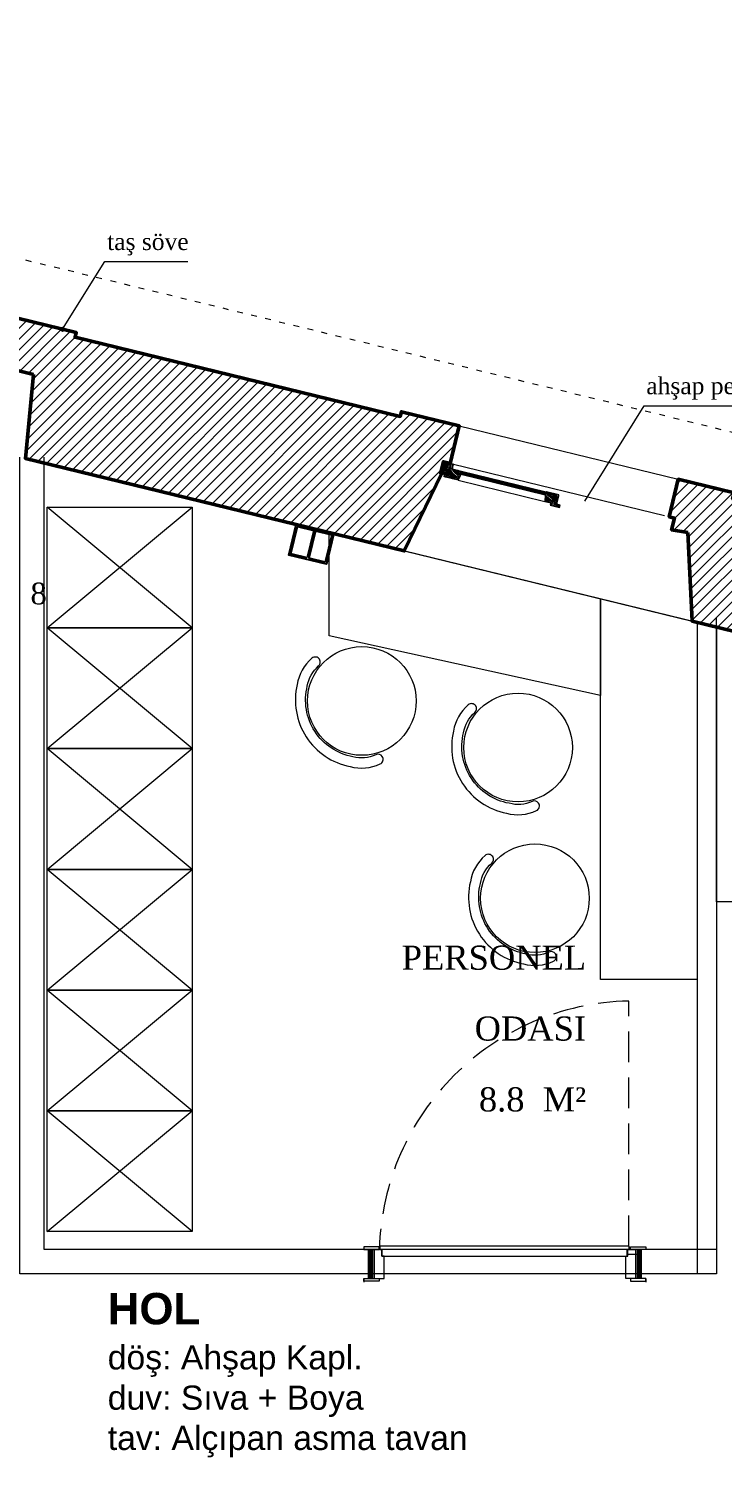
# Model space of a CAD drawing. Header units: millimetres. Extents: x 4980 to 19099, y 3891 to 5773.
# Drawn here: x 17904 to 18191, y 4351 to 4943 of the extents above; entities that cross this region are included whole.
import ezdxf

# ---------------------------------------------------------------- set-up
doc = ezdxf.new("R2010")
doc.units = ezdxf.units.MM
doc.linetypes.add('ACAD_ISO03W100', pattern=[30, 12, -18])
doc.linetypes.add('DASHED', pattern=[19.05, 12.7, -6.35])
for name, color, linetype, lineweight in [('a 2', 132, 'Continuous', 20), ('a ahşap tarama', 46, 'Continuous', 0), ('a duvar', 84, 'Continuous', 50), ('a pencere 0', 252, 'Continuous', 0), ('a pencere cam', 121, 'Continuous', 0), ('a pencere doğrama', 41, 'Continuous', 20), ('b_mob kesit', 14, 'Continuous', 30), ('no3_ahsap gorunus on ince', 32, 'Continuous', 15), ('no3_doğrama gorunus', 243, 'Continuous', 0), ('no3_duvar mevcut', 4, 'Continuous', 50), ('no3_duvar tarama', 253, 'Continuous', 9), ('no3_duvar ytong', 101, 'Continuous', 20), ('no3_paslanmaz gorunus on', 163, 'Continuous', 18), ('no3_sıva', 147, 'Continuous', 0), ('no3_ölçü tefriş', 252, 'Continuous', 0), ('PLAN YAZI', 4, 'Continuous', 9), ('T_alcipan', 32, 'Continuous', 15), ('t_tarama', 251, 'Continuous', 15), ('t_tefris ince', 34, 'Continuous', 15), ('TAVAN', 31, 'Continuous', 0)]:
    doc.layers.add(name, color=color, linetype=linetype, lineweight=lineweight)
doc.layers.add('a yazı', color=30, linetype='Continuous')
doc.layers.add('no3_tefris ön ince_Stift_Nr__194', color=7, linetype='Continuous', lineweight=20, true_color=0x3e007e)
doc.layers.add('no3_yazi tefris_Stift_Nr__152', color=7, linetype='Continuous', lineweight=20, true_color=0x0051a4)
doc.styles.add('ERSTELLTER_STIL_4', font='georgia.ttf')
doc.styles.get("Standard").update_dxf_attribs({"font": 'stylu.ttf', "height": 10})
pattern_1 = [(45, (80283.5875, 25655.133), (-2.24506403, 2.24506403), [])]
pattern_2 = [(346.323, (3288.487, 437.009), (3.67598, -6.0404612), [0.25, -4.75]), (256.323, (3290.0167, 434.836), (-6.0404612, -3.67598), [0.5, -4.5]), (301.323, (3289.1633, 435.558), (-1.1822406, -4.8582206), [0.3535, -1.0605, 0.3535, -0.707, 2.475, -2.1215678]), (301.323, (3288.3034, 437.311), (-1.1822406, -4.8582206), [0.35355, -0.7071, 0.35355, -5.6568678]), (301.323, (3289.8855, 436.4116), (-1.1822406, -4.8582206), [0.35355, -6.7175178]), (301.323, (3290.4305, 436.5362), (-1.1822406, -4.8582206), [0.35355, -6.7175178]), (301.323, (3289.5835, 436.2278), (-1.1822406, -4.8582206), [0.35355, -6.7175178]), (301.323, (3289.2815, 436.044), (-1.1822406, -4.8582206), [0.7071, -6.3639678]), (301.323, (3289.6094, 432.1047), (-1.1822406, -4.8582206), [0.7071, -6.3639678]), (301.323, (3288.7365, 435.9193), (-1.1822406, -4.8582206), [1.4142, -5.6568678]), (301.323, (3288.4345, 435.7355), (-1.1822406, -4.8582206), [1.4142, -5.6568678]), (301.323, (3291.2377, 433.5096), (-1.1822406, -4.8582206), [1.4142, -5.6568678]), (301.323, (3288.0734, 435.3088), (-1.1822406, -4.8582206), [1.06066, -6.0104078]), (301.323, (3286.9244, 434.8165), (-1.1822406, -4.8582206), [1.06066, -6.0104078]), (301.323, (3287.5285, 435.184), (-1.1822406, -4.8582206), [1.06066, -6.0104078]), (301.323, (3290.3316, 432.958), (-1.1822406, -4.8582206), [1.767767, -5.3033008]), (301.323, (3289.7867, 432.8335), (-1.1822406, -4.8582206), [1.767767, -5.3033008]), (301.323, (3290.568, 433.9298), (-1.1822406, -4.8582206), [2.4748737, -4.596194]), (319.757949, (3288.8548, 436.405), (4.85822058, -1.1822406), [0.559017, -10.6213229]), (319.757949, (3289.4717, 434.7112), (4.85822058, -1.1822406), [0.559017, -10.6213229]), (319.757949, (3289.347, 435.2561), (4.85822058, -1.1822406), [0.559017, -10.6213229]), (319.757949, (3288.73, 436.95), (4.85822058, -1.1822406), [1.118034, -10.0623059]), (319.757949, (3289.1697, 434.5274), (4.85822058, -1.1822406), [1.677051, -9.5032889]), (319.757949, (3288.6248, 434.4027), (4.85822058, -1.1822406), [2.236068, -8.9442719]), (319.757949, (3288.0798, 434.278), (4.85822058, -1.1822406), [2.236068, -8.9442719]), (319.757949, (3286.9964, 432.9979), (4.85822058, -1.1822406), [2.236068, -8.9442719]), (319.757949, (3287.1147, 433.4837), (4.85822058, -1.1822406), [2.795085, -8.3852549]), (319.757949, (3287.4758, 433.9104), (4.85822058, -1.1822406), [2.795085, -8.3852549]), (282.888051, (3289.649, 435.44), (-1.1822406, -4.85822058), [0.559017, -10.6213229]), (282.888051, (3289.0386, 436.103), (-1.1822406, -4.85822058), [0.559017, -10.6213229]), (282.888051, (3288.4872, 437.0091), (-1.1822406, -4.85822058), [1.118034, -10.0623059]), (282.888051, (3289.7673, 435.9257), (-1.1822406, -4.85822058), [1.118034, -10.0623059]), (282.888051, (3288.0605, 437.3703), (-1.1822406, -4.85822058), [1.677051, -9.5032889]), (282.888051, (3287.5746, 437.4885), (-1.1822406, -4.85822058), [2.236068, -8.9442719]), (282.888051, (3291.888, 436.1816), (-1.1822406, -4.85822058), [2.236068, -8.9442719]), (282.888051, (3290.0693, 436.1095), (-1.1822406, -4.85822058), [2.236068, -8.9442719]), (282.888051, (3291.1592, 436.359), (-1.1822406, -4.85822058), [2.795085, -8.3852549]), (282.888051, (3290.6143, 436.2342), (-1.1822406, -4.85822058), [2.795085, -8.3852549])]

# ---------------------------------------------------------------- blocks, each defined once
blk = doc.blocks.new('4535353')
at = {"color": 5}
for p, q in [((9628.58, 2179.4), (9628.58, 2167.8)), ((9629.28, 2179.4), (9629.28, 2167.8))]:
    blk.add_line(p, q, dxfattribs=at)
blk.add_lwpolyline([(9620.93, 2180.1), (9636.93, 2180.1), (9636.93, 2167.1), (9620.93, 2167.1), (9620.93, 2180.1)], close=True, dxfattribs=at)
for points in [[(9628.58, 2167.8), (9621.63, 2167.8), (9621.63, 2179.4), (9628.58, 2179.4)], [(9629.28, 2179.4), (9636.23, 2179.4), (9636.23, 2167.8), (9629.28, 2167.8)]]:
    blk.add_lwpolyline(points, dxfattribs=at)
blk = doc.blocks.new('o')
at = {"layer": 'no3_tefris ön ince_Stift_Nr__194', "linetype": 'Continuous', "flags": 128}
blk.add_lwpolyline([(-452696.13, -965640.79, -0.178701), (-452691.67, -965632.37, -0.433633), (-452656.86, -965632.37, -0.178701), (-452652.4, -965640.79, 0.375565), (-452650.3, -965642.63, 0.453948), (-452648.21, -965640.23, 0.178701), (-452654.04, -965629.21, 0.426423), (-452694.49, -965629.21, 0.178701), (-452700.33, -965640.23, 0.453948), (-452698.23, -965642.63, 0.375565)], format="xyb", close=True, dxfattribs=at)
at = {"layer": 'no3_tefris ön ince_Stift_Nr__194', "linetype": 'Continuous'}
blk.add_circle((-452674.27, -965647.99), 22.5, dxfattribs=at)

msp = doc.modelspace()

# ---------------------------------------------------------------- hatches: boundary and pattern name
at = {"layer": 'a ahşap tarama', "lineweight": 5}
h = msp.add_hatch(dxfattribs=at)
h.set_pattern_fill('WOODFACE', color=256, scale=5, angle=346.323, style=0, pattern_type=2)
h.set_pattern_definition([(346.323, (-80.815, 1097.8913), (3.67598, -6.0404612), [0.25, -4.75]), (256.323, (-79.2853, 1095.718), (-6.0404612, -3.67598), [0.5, -4.5]), (301.323, (-80.1387, 1096.4403), (-1.1822406, -4.8582206), [0.3535, -1.0605, 0.3535, -0.707, 2.475, -2.1215678]), (301.323, (-80.9986, 1098.1934), (-1.1822406, -4.8582206), [0.35355, -0.7071, 0.35355, -5.6568678]), (301.323, (-79.4164, 1097.2938), (-1.1822406, -4.8582206), [0.35355, -6.7175178]), (301.323, (-78.8715, 1097.4184), (-1.1822406, -4.8582206), [0.35355, -6.7175178]), (301.323, (-79.7184, 1097.11), (-1.1822406, -4.8582206), [0.35355, -6.7175178]), (301.323, (-80.0205, 1096.926), (-1.1822406, -4.8582206), [0.7071, -6.3639678]), (301.323, (-79.6926, 1092.987), (-1.1822406, -4.8582206), [0.7071, -6.3639678]), (301.323, (-80.5654, 1096.8015), (-1.1822406, -4.8582206), [1.4142, -5.6568678]), (301.323, (-80.8674, 1096.6177), (-1.1822406, -4.8582206), [1.4142, -5.6568678]), (301.323, (-78.0642, 1094.3917), (-1.1822406, -4.8582206), [1.4142, -5.6568678]), (301.323, (-81.2285, 1096.191), (-1.1822406, -4.8582206), [1.06066, -6.0104078]), (301.323, (-82.3775, 1095.6987), (-1.1822406, -4.8582206), [1.06066, -6.0104078]), (301.323, (-81.7735, 1096.0663), (-1.1822406, -4.8582206), [1.06066, -6.0104078]), (301.323, (-78.9703, 1093.8403), (-1.1822406, -4.8582206), [1.767767, -5.3033008]), (301.323, (-79.5152, 1093.7157), (-1.1822406, -4.8582206), [1.767767, -5.3033008]), (301.323, (-78.734, 1094.812), (-1.1822406, -4.8582206), [2.4748737, -4.5961941]), (319.757949, (-80.4472, 1097.2873), (4.85822058, -1.1822406), [0.559017, -10.6213229]), (319.757949, (-79.8302, 1095.5934), (4.85822058, -1.1822406), [0.559017, -10.6213229]), (319.757949, (-79.9549, 1096.1383), (4.85822058, -1.1822406), [0.559017, -10.6213229]), (319.757949, (-80.5719, 1097.8322), (4.85822058, -1.1822406), [1.118034, -10.0623059]), (319.757949, (-80.1322, 1095.4096), (4.85822058, -1.1822406), [1.677051, -9.5032889]), (319.757949, (-80.6771, 1095.285), (4.85822058, -1.1822406), [2.236068, -8.9442719]), (319.757949, (-81.222, 1095.1602), (4.85822058, -1.1822406), [2.236068, -8.9442719]), (319.757949, (-82.3055, 1093.88), (4.85822058, -1.1822406), [2.236068, -8.9442719]), (319.757949, (-82.1873, 1094.366), (4.85822058, -1.1822406), [2.795085, -8.3852549]), (319.757949, (-81.8261, 1094.7926), (4.85822058, -1.1822406), [2.795085, -8.3852549]), (282.888051, (-79.6529, 1096.322), (-1.1822406, -4.85822058), [0.559017, -10.6213229]), (282.888051, (-80.2634, 1096.9853), (-1.1822406, -4.85822058), [0.559017, -10.6213229]), (282.888051, (-80.8148, 1097.8913), (-1.1822406, -4.85822058), [1.118034, -10.0623059]), (282.888051, (-79.5346, 1096.808), (-1.1822406, -4.85822058), [1.118034, -10.0623059]), (282.888051, (-81.2415, 1098.2525), (-1.1822406, -4.85822058), [1.677051, -9.5032889]), (282.888051, (-81.7273, 1098.3707), (-1.1822406, -4.85822058), [2.236068, -8.9442719]), (282.888051, (-77.414, 1097.0638), (-1.1822406, -4.85822058), [2.236068, -8.9442719]), (282.888051, (-79.2326, 1096.9917), (-1.1822406, -4.85822058), [2.236068, -8.9442719]), (282.888051, (-78.1427, 1097.241), (-1.1822406, -4.85822058), [2.795085, -8.3852549]), (282.888051, (-78.6877, 1097.1164), (-1.1822406, -4.85822058), [2.795085, -8.3852549])])
h.paths.add_polyline_path([(18074.73, 4758.76), (18077.89, 4757.99), (18078.6, 4760.89), (18079.57, 4760.66), (18080.04, 4762.61), (18078.1, 4763.08), (18075.91, 4763.61)])
h = msp.add_hatch(dxfattribs=at)
h.set_pattern_fill('WOODFACE', color=256, scale=5, angle=346.323, style=0, pattern_type=2)
h.set_pattern_definition(pattern_2)
h.paths.add_polyline_path([(18083.45, 4759.72), (18083.1, 4758.26), (18082.02, 4755.95), (18076.19, 4757.37), (18076.43, 4758.34), (18077.89, 4757.99), (18078.6, 4760.89), (18079.57, 4760.66)])
h = msp.add_hatch(dxfattribs=at)
h.set_pattern_fill('WOODFACE', color=256, scale=5, angle=346.323, style=0, pattern_type=2)
h.set_pattern_definition(pattern_2)
h.paths.add_polyline_path([(18118.43, 4751.21), (18118.08, 4749.75), (18117.97, 4747.2), (18120.4, 4746.61), (18120.17, 4745.64), (18124.05, 4744.69), (18124.29, 4745.67), (18122.83, 4746.02), (18123.68, 4749.5), (18123.78, 4749.91), (18118.64, 4751.16)])
at = {"layer": 'a pencere cam', "lineweight": 5}
msp.add_hatch(color=256, dxfattribs=at).paths.add_polyline_path([(18083.22, 4758.75), (18118.2, 4750.24), (18118.32, 4750.72), (18083.34, 4759.23)])
at = {"layer": 'no3_duvar tarama'}
h = msp.add_hatch(dxfattribs=at)
h.set_pattern_fill('ANSI31', color=256, style=0)
h.set_pattern_definition(pattern_1)
h.paths.add_polyline_path([(17906.21, 4799.75), (17896.76, 4802.05), (17897.94, 4806.91), (17895.76, 4807.44), (17899.54, 4822.98), (17923.83, 4817.07), (17923.36, 4815.13), (18058.04, 4782.35), (18058.51, 4784.3), (18082.46, 4778.47), (18078.68, 4762.94), (18075.91, 4763.61), (18074.73, 4758.76), (18075.15, 4758.65), (18059.69, 4726.71), (17902.82, 4764.97)])
h = msp.add_hatch(dxfattribs=at)
h.set_pattern_fill('ANSI31', color=256, style=0)
h.set_pattern_definition(pattern_1)
h.paths.add_polyline_path([(18177.11, 4734.29), (18170.44, 4735.46), (18171.62, 4740.31), (18169.43, 4740.85), (18173.21, 4756.38), (18196.29, 4750.77), (18195.69, 4748.25), (18323.56, 4717.74), (18324.03, 4719.68), (18347.35, 4714.01), (18343.34, 4697.52), (18340.77, 4698.15), (18339.58, 4693.29), (18337.03, 4693.59), (18328.03, 4661.26), (18294.67, 4669.4), (18244.01, 4681.76), (18178.94, 4697.63)])
at = {"layer": 'PLAN YAZI'}
h = msp.add_hatch(color=256, dxfattribs=at)
h.dxf.hatch_style = 1
edge = h.paths.add_edge_path()
edge.add_ellipse((17918.22, 4818.44), major_axis=(-0.021, 0.888), ratio=0.6911, start_angle=0, end_angle=360)

# ---------------------------------------------------------------- linework, layer by layer
at = {"layer": 'a 2', "linetype": 'ACAD_ISO03W100', "ltscale": 0.2}
msp.add_line((18639.88, 4667.57), (16439.77, 5203.32), dxfattribs=at)
at = {"layer": 'a 2'}
msp.add_line((18059.69, 4726.71), (18178.94, 4697.63), dxfattribs=at)
msp.add_lwpolyline([(18082.46, 4778.47), (18173.21, 4756.38)], dxfattribs=at)
at = {"layer": 'a duvar'}
for points in [[(17906.21, 4799.75), (17896.76, 4802.05), (17897.94, 4806.91), (17895.76, 4807.44), (17899.54, 4822.98), (17923.83, 4817.07), (17923.36, 4815.13), (18058.04, 4782.35), (18058.51, 4784.3), (18082.46, 4778.47), (18078.68, 4762.94), (18075.91, 4763.61), (18074.73, 4758.76), (18075.15, 4758.65), (18059.69, 4726.71), (17902.82, 4764.97), (17906.21, 4799.75)], [(18177.11, 4734.29), (18170.44, 4735.46), (18171.62, 4740.31), (18169.43, 4740.85), (18173.21, 4756.38), (18196.29, 4750.77), (18195.69, 4748.25), (18323.56, 4717.74), (18324.03, 4719.68), (18347.35, 4714.01), (18343.34, 4697.52), (18340.77, 4698.15), (18339.58, 4693.29), (18337.03, 4693.59), (18328.03, 4661.26), (18294.67, 4669.4), (18244.01, 4681.76), (18178.94, 4697.63), (18177.11, 4734.29)]]:
    msp.add_lwpolyline(points, dxfattribs=at)
at = {"layer": 'a pencere 0'}
for points in [[(18080.04, 4762.61), (18167.49, 4741.32)], [(18118.08, 4749.75), (18083.1, 4758.26)], [(18083.46, 4759.72), (18118.43, 4751.21)], [(18082.02, 4755.95), (18117.97, 4747.2)]]:
    msp.add_lwpolyline(points, dxfattribs=at)
at = {"layer": 'a pencere cam', "lineweight": 5}
for p, q in [((18077.89, 4757.99), (18078.6, 4760.89)), ((18083.34, 4759.23), (18118.32, 4750.72))]:
    msp.add_line(p, q, dxfattribs=at)
msp.add_lwpolyline([(18083.22, 4758.75), (18118.2, 4750.24), (18118.32, 4750.72), (18083.34, 4759.23)], close=True, dxfattribs=at)
msp.add_lwpolyline([(18118.2, 4750.24), (18083.22, 4758.75)], dxfattribs=at)
at = {"layer": 'a pencere doğrama'}
for points in [[(18074.73, 4758.76), (18077.89, 4757.99), (18078.6, 4760.89), (18079.57, 4760.66), (18080.04, 4762.61), (18078.1, 4763.08), (18075.91, 4763.61), (18074.73, 4758.76)], [(18083.45, 4759.72), (18083.1, 4758.26), (18082.02, 4755.95), (18076.19, 4757.37), (18076.43, 4758.34), (18077.89, 4757.99), (18078.6, 4760.89), (18079.57, 4760.66), (18083.45, 4759.72)], [(18118.43, 4751.21), (18118.08, 4749.75), (18117.97, 4747.2), (18120.4, 4746.61), (18120.17, 4745.64), (18124.05, 4744.69), (18124.29, 4745.67), (18122.83, 4746.02), (18123.68, 4749.5), (18123.78, 4749.91), (18118.64, 4751.16), (18118.43, 4751.21)]]:
    msp.add_lwpolyline(points, dxfattribs=at)
at = {"layer": 'b_mob kesit'}
for p, q in [((18045.3, 4437.45), (18045.3, 4425.42)), ((18046.38, 4437.45), (18046.38, 4425.42)), ((18156.38, 4437.42), (18156.38, 4425.42)), ((18157.46, 4437.42), (18157.46, 4425.42))]:
    msp.add_line(p, q, dxfattribs=at)
at = {"layer": 'no3_ahsap gorunus on ince'}
for points in [[(17971.81, 4694.85), (17911.81, 4694.85), (17911.81, 4744.85), (17971.81, 4744.85), (17971.81, 4694.85), (17911.81, 4744.85)], [(17911.81, 4694.85), (17971.81, 4744.85)], [(18030.52, 4733.83), (18180.98, 4697.13), (18180.98, 4549.28), (18140.98, 4549.28), (18140.98, 4706.89), (18140.98, 4706.89), (18140.98, 4666.89), (18028.53, 4691.56), (18028.53, 4734.31)], [(17911.81, 4644.85), (17971.81, 4694.85)], [(17971.81, 4644.85), (17911.81, 4644.85), (17911.81, 4694.85), (17971.81, 4694.85), (17971.81, 4644.85), (17911.81, 4694.85)], [(17971.81, 4594.85), (17911.81, 4594.85), (17911.81, 4644.85), (17971.81, 4644.85), (17971.81, 4594.85), (17911.81, 4644.85)], [(17911.81, 4594.85), (17971.81, 4644.85)], [(17971.81, 4544.85), (17911.81, 4544.85), (17911.81, 4594.85), (17971.81, 4594.85), (17971.81, 4544.85), (17911.81, 4594.85)], [(17911.81, 4544.85), (17971.81, 4594.85)], [(17911.81, 4494.85), (17971.81, 4544.85)], [(17971.81, 4494.85), (17911.81, 4494.85), (17911.81, 4544.85), (17971.81, 4544.85), (17971.81, 4494.85), (17911.81, 4544.85)], [(17971.81, 4444.85), (17911.81, 4444.85), (17911.81, 4494.85), (17971.81, 4494.85), (17971.81, 4444.85), (17911.81, 4494.85)], [(17911.81, 4444.85), (17971.81, 4494.85)]]:
    msp.add_lwpolyline(points, dxfattribs=at)
at = {"layer": 'no3_doğrama gorunus'}
for points in [[(18157.46, 4435.42), (18151.97, 4435.42)], [(18157.46, 4425.42), (18153.45, 4425.42)]]:
    msp.add_lwpolyline(points, dxfattribs=at)
at = {"layer": 'no3_duvar mevcut'}
for p, q in [((18045.3, 4425.42), (18045.3, 4437.42)), ((18045.3, 4437.42), (18045.3, 4425.42)), ((18045.3, 4425.42), (18045.3, 4437.42)), ((18157.46, 4437.42), (18157.46, 4425.42))]:
    msp.add_line(p, q, dxfattribs=at)
at = {"layer": 'no3_duvar ytong'}
for points in [[(18188.98, 4427.42), (17900.5, 4427.42), (17900.5, 4765.54)], [(18188.98, 4437.42), (17910.5, 4437.42), (17910.5, 4765.54)], [(18180.98, 4695.18), (18180.98, 4427.42)], [(18188.98, 4695.18), (18188.98, 4427.42)]]:
    msp.add_lwpolyline(points, dxfattribs=at)
at = {"layer": 'no3_paslanmaz gorunus on'}
for points in [[(18045.3, 4439.41), (18045.3, 4439.41)], [(18045.3, 4426.41), (18045.3, 4426.41)]]:
    msp.add_lwpolyline(points, dxfattribs=at)
at = {"layer": 'no3_sıva'}
for points in [[(18043, 4425.42), (18043, 4423.92)], [(18159.75, 4425.42), (18159.75, 4423.92)]]:
    msp.add_lwpolyline(points, dxfattribs=at)
at = {"layer": 'PLAN YAZI'}
for p, q in [((17918.22, 4818.44), (17935.68, 4846.48)), ((17935.68, 4846.48), (17970.09, 4846.48)), ((18134.43, 4747.31), (18159, 4786.78)), ((18159, 4786.78), (18217.59, 4786.79))]:
    msp.add_line(p, q, dxfattribs=at)
msp.add_ellipse((17918.22, 4818.44), major_axis=(0, 0.888), ratio=0.6911, start_param=4.712389, end_param=10.995574, dxfattribs=at)
at = {"layer": 'T_alcipan'}
msp.add_line((18046.38, 4437.45), (18046.38, 4425.42), dxfattribs=at)
at = {"layer": 't_tarama', "linetype": 'DASHED'}
msp.add_line((18152.69, 4438.8), (18152.67, 4540.34), dxfattribs=at)
msp.add_arc((18154.91, 4434.79), 105.57, 91.21365, 178.56991, dxfattribs=at)
at = {"layer": 't_tefris ince'}
msp.add_line((18050.61, 4437.45), (18050.43, 4437.45), dxfattribs=at)
for points in [[(18049.31, 4437.45), (18049.31, 4438.53), (18043.01, 4438.53), (18043.01, 4437.45)], [(18153.46, 4437.42), (18153.46, 4438.5), (18159.76, 4438.5), (18159.76, 4437.42)], [(18049.3, 4425.42), (18049.3, 4424.34), (18043, 4424.34), (18043, 4425.42)], [(18153.45, 4425.43), (18153.45, 4424.35), (18159.75, 4424.34), (18159.75, 4425.42)]]:
    msp.add_lwpolyline(points, close=True, dxfattribs=at)
for points in [[(18047.28, 4425.42), (18051.33, 4425.42), (18051.33, 4434.75), (18050.43, 4434.75), (18050.43, 4437.45), (18047.28, 4437.45), (18047.28, 4425.42)], [(18151.25, 4434.73), (18151.97, 4434.73), (18151.97, 4437.43), (18152.87, 4437.43), (18152.87, 4438.78), (18049.53, 4438.8), (18049.53, 4438.8)], [(18049.53, 4438.8), (18049.53, 4437.45), (18050.43, 4437.45), (18050.43, 4434.75), (18151.97, 4434.73)], [(18155.48, 4425.42), (18151.43, 4425.43), (18151.43, 4434.73), (18152.33, 4434.73), (18152.33, 4437.43), (18155.48, 4437.42), (18155.48, 4425.42)]]:
    msp.add_lwpolyline(points, dxfattribs=at)
at = {"layer": 'TAVAN'}
msp.add_lwpolyline([(18296.35, 4581.39), (18188.98, 4581.39), (18188.98, 4698.82)], dxfattribs=at)

# ---------------------------------------------------------------- block references
at = {"rotation": 346.2933860454656}
msp.add_blockref('4535353', (8151.46, 4899.29), dxfattribs=at)
at = {"layer": 'no3_ölçü tefriş', "rotation": 122.8574104565185}
for p in [(-1038723.29, -138990.95), (-1038658.57, -139010.25), (-1038651.58, -139072.64)]:
    msp.add_blockref('o', p, dxfattribs=at)

# ---------------------------------------------------------------- texts
at = {"layer": 'a yazı'}
for s, insert, char_height, width, attachment_point in [('{\\fTimes New Roman|b0|i0|c162|p18;\\H0.75x;8}', (17911.66, 4713.55), 12, 1118.1808, 3), ('{\\fArial|b1|i0|c162|p34;HOL\\P\\fArial|b0|i0|c162|p34;\\H0.76923x;döş: Ahşap Kapl.\\Pduv: Sıva + Boya\\Ptav: Alçıpan asma tavan}', (17936.88, 4419.47), 13, 266.9654, 1)]:
    msp.add_mtext(s, dxfattribs=dict(at, insert=insert, char_height=char_height, width=width, attachment_point=attachment_point))
at = {"layer": 'no3_yazi tefris_Stift_Nr__152', "linetype": 'Continuous', "insert": (18135.01, 4563.28), "char_height": 10, "width": 120.9246, "attachment_point": 3, "line_spacing_factor": 1.759884, "style": 'ERSTELLTER_STIL_4'}
msp.add_mtext('\\A1;PERSONEL\\PODASI\\P8.8  M²', dxfattribs=at)
at = {"layer": 'PLAN YAZI', "char_height": 7, "width": 63.3955, "attachment_point": 1}
for s, insert in [('{\\fTimes New Roman|b0|i0|c162|p18;taş söve }', (17936.63, 4858.26)), ('{\\fTimes New Roman|b0|i0|c162|p18;ahşap pencere}', (18159.95, 4798.57))]:
    msp.add_mtext(s, dxfattribs=dict(at, insert=insert))

doc.saveas('drawing.dxf')
